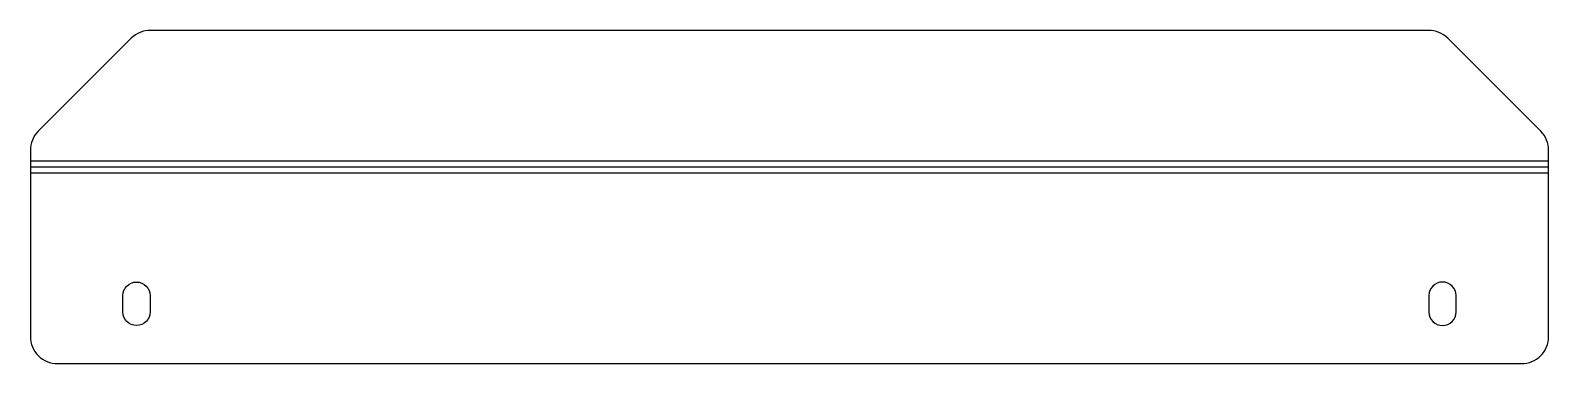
# Model space of a CAD drawing. Header units: millimetres. Extents: x -5 to 274, y 0 to 61.
import ezdxf

# ---------------------------------------------------------------- set-up
doc = ezdxf.new("R2010")
doc.units = ezdxf.units.MM

msp = doc.modelspace()

# ---------------------------------------------------------------- linework, layer by layer
at = {"layer": 'BEND'}
msp.add_line((274, 36.13), (-5, 36.13), dxfattribs=at)
at = {"layer": 'BEND_EXTENT'}
for p, q in [((-5, 37.26), (274, 37.26)), ((274, 35), (-5, 35))]:
    msp.add_line(p, q, dxfattribs=at)
at = {"layer": 'INTERIOR_PROFILES'}
for points in [[(17, 12.5), (17, 9.5, -1), (12, 9.5), (12, 12.5, -1)], [(257, 12.5, 1), (252, 12.5), (252, 9.5, 1), (257, 9.5)]]:
    msp.add_lwpolyline(points, format="xyb", close=True, dxfattribs=at)
at = {"layer": 'OUTER_PROFILES'}
msp.add_lwpolyline([(0, 0), (269, 0, 0.414214), (274, 5), (274, 39.19, 0.198912), (272.54, 42.73), (255.46, 59.8, 0.198912), (251.93, 61.26), (17.07, 61.26, 0.198912), (13.54, 59.8), (-3.54, 42.73, 0.198912), (-5, 39.19), (-5, 5, 0.414214)], format="xyb", close=True, dxfattribs=at)

doc.saveas('drawing.dxf')
